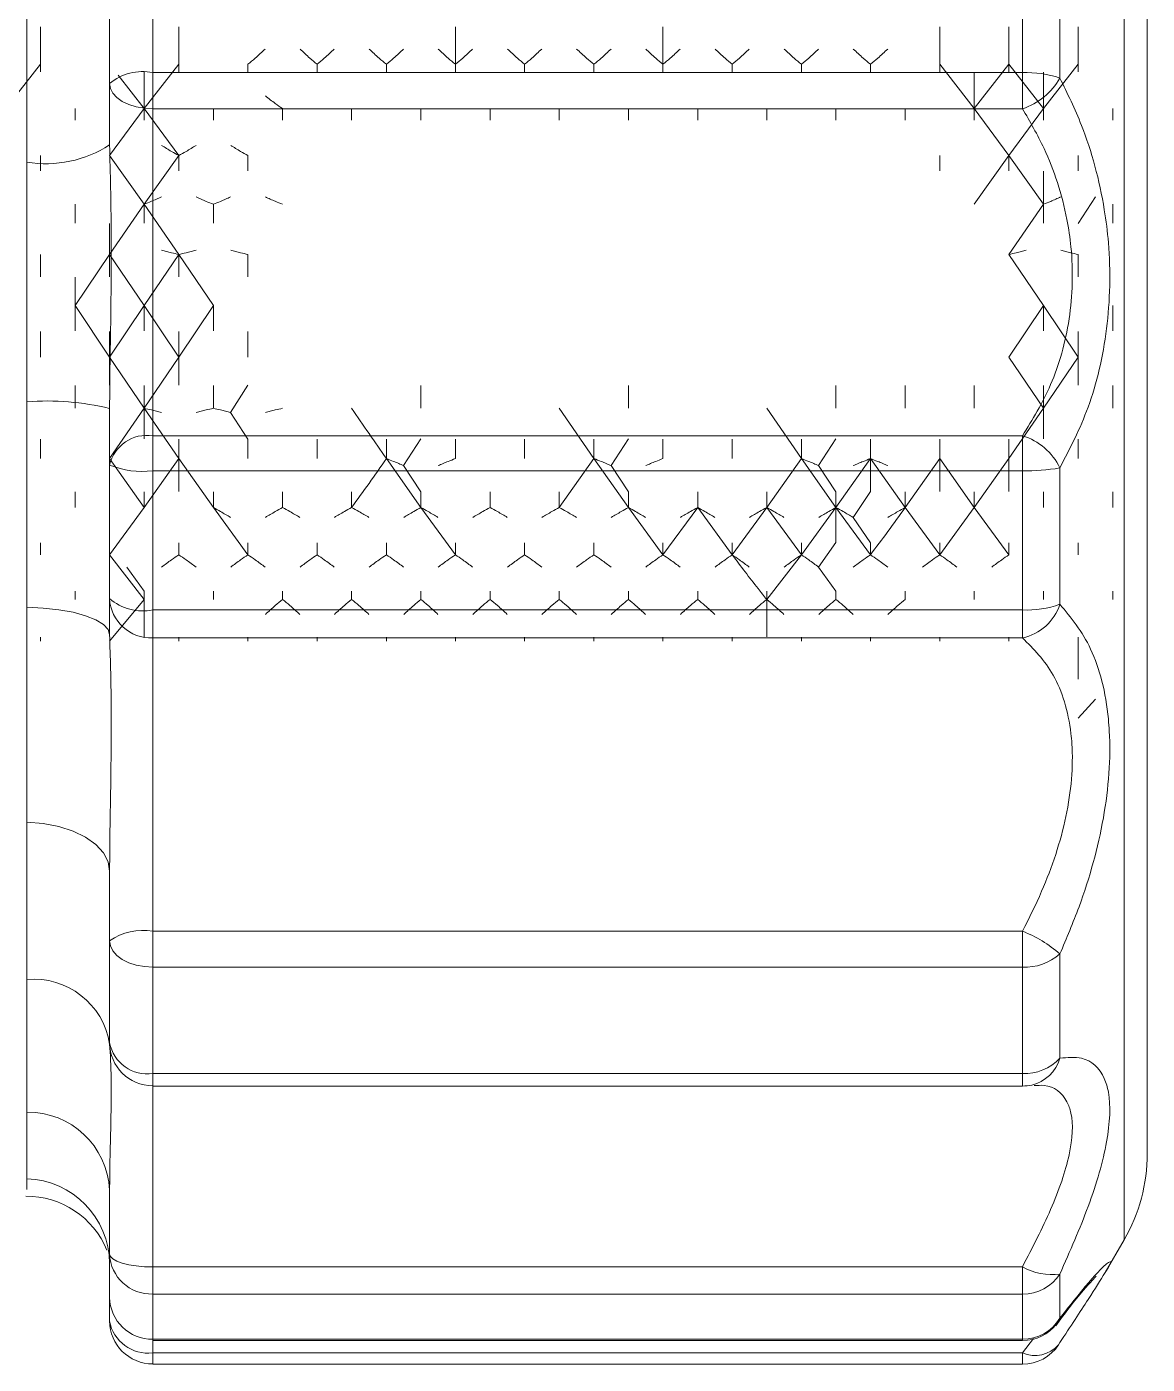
# Model space of a CAD drawing. Extents: x -382 to 1420, y -377 to 265.
# Drawn here: x -120.349 to -119.843, y 18.155 to 18.758 of the extents above; entities that cross this region are included whole.
import ezdxf

# ---------------------------------------------------------------- set-up
doc = ezdxf.new("R2010")
doc.units = 0
doc.header["$MEASUREMENT"] = 0
doc.layers.add('AV-Detl-Obje-Mont', color=232, linetype='CONTINUOUS')

msp = doc.modelspace()

# ---------------------------------------------------------------- linework, layer by layer
at = {"layer": 'AV-Detl-Obje-Mont', "linetype": 'Continuous', "lineweight": 15}
for p, q in [((-119.85353, 18.21094), (-119.85353, 18.84519)), ((-119.84307, 18.82362), (-119.84307, 18.24998)), ((-120.29201, 18.79848), (-120.29201, 18.73773)), ((-119.89942, 18.73773), (-119.89942, 18.79848)), ((-120.31153, 18.7328), (-120.31153, 18.79102)), ((-119.88252, 18.79475), (-119.88252, 18.73526)), ((-120.34887, 18.69732), (-120.34887, 18.78704)), ((-120.34279, 18.74148), (-120.34279, 18.75835)), ((-120.28027, 18.74148), (-120.28027, 18.75835)), ((-120.15541, 18.74148), (-120.15541, 18.75835)), ((-120.06172, 18.74148), (-120.06172, 18.75835)), ((-119.93677, 18.74148), (-119.93677, 18.75835)), ((-119.90551, 18.74148), (-119.90551, 18.75835)), ((-119.87433, 18.74148), (-119.87433, 18.75835)), ((-120.34279, 18.74148), (-120.35838, 18.72146)), ((-120.34279, 18.74148), (-120.34279, 18.73802)), ((-120.28027, 18.74148), (-120.29595, 18.72146)), ((-120.28027, 18.74148), (-120.28027, 18.73802)), ((-120.2491, 18.74148), (-120.2491, 18.73802)), ((-120.21784, 18.74148), (-120.21784, 18.73802)), ((-120.18658, 18.74148), (-120.18658, 18.73802)), ((-120.15541, 18.74148), (-120.15541, 18.73802)), ((-120.12415, 18.74148), (-120.12415, 18.73802)), ((-120.09289, 18.74148), (-120.09289, 18.73802)), ((-120.06172, 18.74148), (-120.06172, 18.73802)), ((-120.03046, 18.74148), (-120.03046, 18.73802)), ((-119.9992, 18.74148), (-119.9992, 18.73802)), ((-119.96803, 18.74148), (-119.96803, 18.73802)), ((-119.93677, 18.74148), (-119.93677, 18.73802)), ((-119.92118, 18.72146), (-119.93677, 18.74148)), ((-119.90551, 18.74148), (-119.92118, 18.72146)), ((-119.90551, 18.74148), (-119.90551, 18.73802)), ((-119.88992, 18.72146), (-119.90551, 18.74148)), ((-119.87433, 18.74148), (-119.88992, 18.72146)), ((-119.87433, 18.74148), (-119.87433, 18.73802)), ((-120.29595, 18.72146), (-120.30771, 18.73658)), ((-120.29595, 18.72146), (-120.29595, 18.73788)), ((-120.29201, 18.73773), (-119.89942, 18.73773)), ((-120.29201, 18.73773), (-120.29201, 18.72143)), ((-119.92118, 18.72146), (-119.92118, 18.73788)), ((-119.89942, 18.72143), (-119.89942, 18.73773)), ((-119.88992, 18.72146), (-119.88992, 18.73788)), ((-120.31153, 18.70513), (-120.31153, 18.7328)), ((-120.32712, 18.72146), (-120.32712, 18.71626)), ((-120.29595, 18.72146), (-120.31153, 18.70033)), ((-120.29595, 18.72146), (-120.29595, 18.71626)), ((-120.28027, 18.70033), (-120.29595, 18.72146)), ((-119.89942, 18.72143), (-120.29201, 18.72143)), ((-120.29201, 18.72143), (-120.29201, 18.57384)), ((-120.26469, 18.72146), (-120.26469, 18.71626)), ((-120.23343, 18.72146), (-120.23343, 18.71626)), ((-120.20225, 18.72146), (-120.20225, 18.71626)), ((-120.17099, 18.72146), (-120.17099, 18.71626)), ((-120.13974, 18.72146), (-120.13974, 18.71626)), ((-120.10856, 18.72146), (-120.10856, 18.71626)), ((-120.0773, 18.72146), (-120.0773, 18.71626)), ((-120.04604, 18.72146), (-120.04604, 18.71626)), ((-120.01487, 18.72146), (-120.01487, 18.71626)), ((-119.98361, 18.72146), (-119.98361, 18.71626)), ((-119.95235, 18.72146), (-119.95235, 18.71626)), ((-119.92118, 18.72146), (-119.92118, 18.71626)), ((-119.90551, 18.70033), (-119.92118, 18.72146)), ((-119.88992, 18.72146), (-119.90551, 18.70033)), ((-119.88992, 18.72146), (-119.88992, 18.71626)), ((-119.85866, 18.72146), (-119.85866, 18.71626)), ((-120.34279, 18.70033), (-120.34279, 18.69343)), ((-120.29595, 18.6783), (-120.31153, 18.70033)), ((-120.28027, 18.70033), (-120.29595, 18.6783)), ((-120.28027, 18.70033), (-120.28027, 18.69343)), ((-120.2491, 18.70033), (-120.2491, 18.69343)), ((-119.93677, 18.70033), (-119.93677, 18.69343)), ((-119.90551, 18.70033), (-119.92118, 18.6783)), ((-119.90551, 18.70033), (-119.90551, 18.69343)), ((-119.88992, 18.6783), (-119.90551, 18.70033)), ((-119.87433, 18.70033), (-119.87433, 18.69343)), ((-120.34887, 18.5892), (-120.34887, 18.69732)), ((-119.88992, 18.6783), (-119.88992, 18.69327)), ((-119.86644, 18.68162), (-119.87433, 18.66963)), ((-120.32712, 18.6783), (-120.32712, 18.6698)), ((-120.29595, 18.6783), (-120.31153, 18.65563)), ((-120.29595, 18.6783), (-120.29595, 18.6698)), ((-120.28027, 18.65563), (-120.29595, 18.6783)), ((-120.26469, 18.6783), (-120.26469, 18.6698)), ((-119.88992, 18.6783), (-119.90551, 18.65563)), ((-119.88992, 18.6783), (-119.88992, 18.6698)), ((-119.85866, 18.6783), (-119.85866, 18.6698)), ((-120.31153, 18.65563), (-120.31153, 18.66963)), ((-120.34279, 18.65563), (-120.34279, 18.64561)), ((-120.31153, 18.65563), (-120.32712, 18.63257)), ((-120.31153, 18.65563), (-120.31153, 18.64561)), ((-120.29595, 18.63257), (-120.31153, 18.65563)), ((-120.28027, 18.65563), (-120.29595, 18.63257)), ((-120.28027, 18.65563), (-120.28027, 18.64561)), ((-120.26469, 18.63257), (-120.28027, 18.65563)), ((-120.2491, 18.65563), (-120.2491, 18.64561)), ((-119.88992, 18.63257), (-119.90551, 18.65563)), ((-119.87433, 18.65563), (-119.87433, 18.64561)), ((-120.32712, 18.63257), (-120.32712, 18.64544)), ((-120.31153, 18.60936), (-120.32712, 18.63257)), ((-120.32712, 18.63257), (-120.32712, 18.62114)), ((-120.29595, 18.63257), (-120.31153, 18.60936)), ((-120.28027, 18.60936), (-120.29595, 18.63257)), ((-120.29595, 18.63257), (-120.29595, 18.62114)), ((-120.26469, 18.63257), (-120.28027, 18.60936)), ((-120.26469, 18.63257), (-120.26469, 18.62114)), ((-119.88992, 18.63257), (-119.90551, 18.60936)), ((-119.87433, 18.60936), (-119.88992, 18.63257)), ((-119.88992, 18.63257), (-119.88992, 18.62114)), ((-119.85866, 18.63257), (-119.85866, 18.62114)), ((-120.34279, 18.60936), (-120.34279, 18.62097)), ((-120.31153, 18.60936), (-120.31153, 18.62097)), ((-120.28027, 18.60936), (-120.28027, 18.62097)), ((-120.2491, 18.60936), (-120.2491, 18.62097)), ((-119.87433, 18.60936), (-119.87433, 18.62097)), ((-120.29595, 18.58626), (-120.31153, 18.60936)), ((-120.31153, 18.60936), (-120.31153, 18.59664)), ((-120.28027, 18.60936), (-120.29595, 18.58626)), ((-120.28027, 18.60936), (-120.28027, 18.59664)), ((-119.88992, 18.58626), (-119.90551, 18.60936)), ((-119.87433, 18.60936), (-119.88992, 18.58626)), ((-119.87433, 18.60936), (-119.87433, 18.59664)), ((-120.32712, 18.58626), (-120.32712, 18.59648)), ((-120.29595, 18.58626), (-120.29595, 18.59648)), ((-120.26469, 18.58626), (-120.26469, 18.59648)), ((-120.2491, 18.59664), (-120.25697, 18.58439)), ((-120.17099, 18.58626), (-120.17099, 18.59648)), ((-120.0773, 18.58626), (-120.0773, 18.59648)), ((-119.98361, 18.58626), (-119.98361, 18.59648)), ((-119.95235, 18.58626), (-119.95235, 18.59648)), ((-119.92118, 18.58626), (-119.92118, 18.59648)), ((-119.88992, 18.58626), (-119.88992, 18.59648)), ((-119.85866, 18.58626), (-119.85866, 18.59648)), ((-120.34887, 18.49645), (-120.34887, 18.5892)), ((-120.29595, 18.58626), (-120.31153, 18.56353)), ((-120.31153, 18.5606), (-120.31153, 18.58617)), ((-120.28027, 18.56353), (-120.29595, 18.58626)), ((-120.29595, 18.58626), (-120.29595, 18.5724)), ((-120.2491, 18.57224), (-120.25697, 18.58439)), ((-120.09289, 18.56353), (-120.10856, 18.58626)), ((-119.9992, 18.56353), (-120.01487, 18.58626)), ((-119.88992, 18.58626), (-119.90551, 18.56353)), ((-119.88992, 18.58626), (-119.88992, 18.5724)), ((-120.34279, 18.56353), (-120.34279, 18.57224)), ((-120.29201, 18.57384), (-119.89942, 18.57384)), ((-120.29201, 18.57384), (-120.29201, 18.55805)), ((-120.28027, 18.56353), (-120.28027, 18.57224)), ((-120.2491, 18.56353), (-120.2491, 18.57224)), ((-120.21784, 18.56353), (-120.21784, 18.57224)), ((-120.18658, 18.56353), (-120.18658, 18.57224)), ((-120.17099, 18.5724), (-120.17882, 18.56038)), ((-120.15541, 18.56353), (-120.15541, 18.57224)), ((-120.12415, 18.56353), (-120.12415, 18.57224)), ((-120.09289, 18.56353), (-120.09289, 18.57224)), ((-120.0773, 18.5724), (-120.08513, 18.56038)), ((-120.06172, 18.56353), (-120.06172, 18.57224)), ((-120.03046, 18.56353), (-120.03046, 18.57224)), ((-119.9992, 18.56353), (-119.9992, 18.57224)), ((-119.98361, 18.5724), (-119.99144, 18.56038)), ((-119.96803, 18.56353), (-119.96803, 18.57224)), ((-119.93677, 18.56353), (-119.93677, 18.57224)), ((-119.90551, 18.56353), (-119.90551, 18.57224)), ((-119.89942, 18.55805), (-119.89942, 18.57384)), ((-119.87433, 18.56353), (-119.87433, 18.57224)), ((-120.29595, 18.5414), (-120.31153, 18.56353)), ((-120.31153, 18.56353), (-120.31153, 18.54867)), ((-120.31153, 18.50041), (-120.31153, 18.5606)), ((-120.28027, 18.56353), (-120.29595, 18.5414)), ((-120.26469, 18.5414), (-120.28027, 18.56353)), ((-120.28027, 18.56353), (-120.28027, 18.54867)), ((-120.17099, 18.5414), (-120.18658, 18.56353)), ((-120.17099, 18.54852), (-120.17882, 18.56038)), ((-120.09289, 18.56353), (-120.10856, 18.5414)), ((-120.0773, 18.5414), (-120.09289, 18.56353)), ((-120.0773, 18.54852), (-120.08513, 18.56038)), ((-119.9992, 18.56353), (-120.01487, 18.5414)), ((-119.98361, 18.5414), (-119.9992, 18.56353)), ((-119.98361, 18.54852), (-119.99144, 18.56038)), ((-119.96803, 18.56353), (-119.98361, 18.5414)), ((-119.95235, 18.5414), (-119.96803, 18.56353)), ((-119.96803, 18.56353), (-119.96803, 18.54867)), ((-119.93677, 18.56353), (-119.95235, 18.5414)), ((-119.92118, 18.5414), (-119.93677, 18.56353)), ((-119.93677, 18.56353), (-119.93677, 18.54867)), ((-119.90551, 18.56353), (-119.92118, 18.5414)), ((-119.90551, 18.56353), (-119.90551, 18.54867)), ((-120.29201, 18.55805), (-120.29201, 18.49524)), ((-119.89942, 18.55805), (-120.29201, 18.55805)), ((-119.89942, 18.49524), (-119.89942, 18.55805)), ((-119.88252, 18.55933), (-119.88252, 18.49783)), ((-120.32712, 18.5414), (-120.32712, 18.54852)), ((-120.29595, 18.5414), (-120.29595, 18.54852)), ((-120.26469, 18.5414), (-120.26469, 18.54852)), ((-120.23343, 18.5414), (-120.23343, 18.54852)), ((-120.20225, 18.5414), (-120.20225, 18.54852)), ((-120.17099, 18.5414), (-120.17099, 18.54852)), ((-120.13974, 18.5414), (-120.13974, 18.54852)), ((-120.10856, 18.5414), (-120.10856, 18.54852)), ((-120.0773, 18.5414), (-120.0773, 18.54852)), ((-120.04604, 18.5414), (-120.04604, 18.54852)), ((-120.01487, 18.5414), (-120.01487, 18.54852)), ((-119.98361, 18.5414), (-119.98361, 18.54852)), ((-119.96803, 18.54867), (-119.97589, 18.53701)), ((-119.95235, 18.5414), (-119.95235, 18.54852)), ((-119.92118, 18.5414), (-119.92118, 18.54852)), ((-119.88992, 18.5414), (-119.88992, 18.54852)), ((-119.85866, 18.5414), (-119.85866, 18.54852)), ((-120.29595, 18.5414), (-120.31153, 18.52014)), ((-120.2491, 18.52014), (-120.26469, 18.5414)), ((-120.15541, 18.52014), (-120.17099, 18.5414)), ((-120.06172, 18.52014), (-120.0773, 18.5414)), ((-120.04604, 18.5414), (-120.06172, 18.52014)), ((-120.03046, 18.52014), (-120.04604, 18.5414)), ((-120.01487, 18.5414), (-120.03046, 18.52014)), ((-119.9992, 18.52014), (-120.01487, 18.5414)), ((-119.98361, 18.5414), (-119.9992, 18.52014)), ((-119.96803, 18.52014), (-119.98361, 18.5414)), ((-119.98361, 18.5414), (-119.98361, 18.52572)), ((-119.93677, 18.52014), (-119.95235, 18.5414)), ((-119.92118, 18.5414), (-119.93677, 18.52014)), ((-119.90551, 18.52014), (-119.92118, 18.5414)), ((-119.96803, 18.52557), (-119.97589, 18.53701)), ((-120.34279, 18.52014), (-120.34279, 18.52557)), ((-120.28027, 18.52014), (-120.28027, 18.52557)), ((-120.2491, 18.52014), (-120.2491, 18.52557)), ((-120.21784, 18.52014), (-120.21784, 18.52557)), ((-120.18658, 18.52014), (-120.18658, 18.52557)), ((-120.15541, 18.52014), (-120.15541, 18.52557)), ((-120.12415, 18.52014), (-120.12415, 18.52557)), ((-120.09289, 18.52014), (-120.09289, 18.52557)), ((-120.06172, 18.52014), (-120.06172, 18.52557)), ((-120.03046, 18.52014), (-120.03046, 18.52557)), ((-119.9992, 18.52014), (-119.9992, 18.52557)), ((-119.98361, 18.52572), (-119.99144, 18.51454)), ((-119.96803, 18.52014), (-119.96803, 18.52557)), ((-119.93677, 18.52014), (-119.93677, 18.52557)), ((-119.90551, 18.52014), (-119.90551, 18.52557)), ((-119.87433, 18.52014), (-119.87433, 18.52557)), ((-120.29595, 18.49996), (-120.31153, 18.52014)), ((-119.9992, 18.52014), (-120.01487, 18.49996)), ((-120.29595, 18.50365), (-120.30381, 18.51454)), ((-119.98361, 18.50365), (-119.99144, 18.51454)), ((-120.32712, 18.49996), (-120.32712, 18.50365)), ((-120.31153, 18.48411), (-120.31153, 18.50041)), ((-120.29595, 18.49996), (-120.31153, 18.48109)), ((-120.29595, 18.49996), (-120.29595, 18.50365)), ((-120.29595, 18.49996), (-120.29595, 18.48314)), ((-120.26469, 18.49996), (-120.26469, 18.50365)), ((-120.23343, 18.49996), (-120.23343, 18.50365)), ((-120.20225, 18.49996), (-120.20225, 18.50365)), ((-120.17099, 18.49996), (-120.17099, 18.50365)), ((-120.13974, 18.49996), (-120.13974, 18.50365)), ((-120.10856, 18.49996), (-120.10856, 18.50365)), ((-120.0773, 18.49996), (-120.0773, 18.50365)), ((-120.04604, 18.49996), (-120.04604, 18.50365)), ((-120.01487, 18.49996), (-120.01487, 18.50365)), ((-120.01487, 18.49996), (-120.01487, 18.48314)), ((-119.98361, 18.49996), (-119.98361, 18.50365)), ((-119.95235, 18.49996), (-119.95235, 18.50365)), ((-119.92118, 18.49996), (-119.92118, 18.50365)), ((-119.88992, 18.49996), (-119.88992, 18.50365)), ((-119.85866, 18.49996), (-119.85866, 18.50365)), ((-120.34887, 18.39947), (-120.34887, 18.49645)), ((-120.29201, 18.49524), (-119.89942, 18.49524)), ((-120.29201, 18.49524), (-120.29201, 18.48264)), ((-119.89942, 18.48264), (-119.89942, 18.49524)), ((-120.34279, 18.48109), (-120.34279, 18.483)), ((-119.89942, 18.48264), (-120.29201, 18.48264)), ((-120.29201, 18.48264), (-120.29201, 18.35024)), ((-120.28027, 18.48109), (-120.28027, 18.483)), ((-120.2491, 18.48109), (-120.2491, 18.483)), ((-120.21784, 18.48109), (-120.21784, 18.483)), ((-120.18658, 18.48109), (-120.18658, 18.483)), ((-120.15541, 18.48109), (-120.15541, 18.483)), ((-120.12415, 18.48109), (-120.12415, 18.483)), ((-120.09289, 18.48109), (-120.09289, 18.483)), ((-120.06172, 18.48109), (-120.06172, 18.483)), ((-120.03046, 18.48109), (-120.03046, 18.483)), ((-119.9992, 18.48109), (-119.9992, 18.483)), ((-119.96803, 18.48109), (-119.96803, 18.483)), ((-119.93677, 18.48109), (-119.93677, 18.483)), ((-119.90551, 18.48109), (-119.90551, 18.483)), ((-119.87433, 18.48109), (-119.87433, 18.483)), ((-119.87433, 18.48109), (-119.87433, 18.46398)), ((-119.86644, 18.45496), (-119.87433, 18.4464)), ((-120.34887, 18.32853), (-120.34887, 18.39947)), ((-120.31153, 18.34595), (-120.31153, 18.3774)), ((-120.29201, 18.35024), (-119.89942, 18.35024)), ((-120.29201, 18.35024), (-120.29201, 18.33406)), ((-119.89942, 18.33406), (-119.89942, 18.35024)), ((-120.31153, 18.29992), (-120.31153, 18.34595)), ((-119.88252, 18.34001), (-119.88252, 18.29298)), ((-119.89942, 18.33406), (-120.29201, 18.33406)), ((-120.29201, 18.33406), (-120.29201, 18.28603)), ((-119.89942, 18.28603), (-119.89942, 18.33406)), ((-120.34887, 18.26868), (-120.34887, 18.32853)), ((-120.31153, 18.29935), (-120.31153, 18.29992)), ((-120.29201, 18.28603), (-119.89942, 18.28603)), ((-120.29201, 18.28603), (-120.29201, 18.28041)), ((-119.89942, 18.28041), (-119.89942, 18.28603)), ((-120.29201, 18.28041), (-119.89942, 18.28041)), ((-120.29201, 18.28041), (-120.29201, 18.19878)), ((-120.34887, 18.23857), (-120.34887, 18.26868)), ((-120.34887, 18.23373), (-120.34887, 18.23857)), ((-120.31153, 18.20458), (-120.31153, 18.23348)), ((-119.86206, 18.19619), (-119.85353, 18.21094)), ((-120.31153, 18.18505), (-120.31153, 18.20458)), ((-120.29201, 18.19878), (-119.89942, 18.19878)), ((-120.29201, 18.19878), (-120.29201, 18.18655)), ((-119.89942, 18.18655), (-119.89942, 18.19878)), ((-119.88252, 18.19557), (-119.88252, 18.17561)), ((-119.89942, 18.18655), (-120.29201, 18.18655)), ((-120.29201, 18.18655), (-120.29201, 18.16616)), ((-119.89942, 18.16616), (-119.89942, 18.18655)), ((-120.31153, 18.17438), (-120.31153, 18.18505)), ((-120.29201, 18.16616), (-119.89942, 18.16616)), ((-120.29201, 18.16616), (-120.29201, 18.16553)), ((-120.29201, 18.16553), (-119.89942, 18.16553)), ((-120.29201, 18.16553), (-120.29201, 18.16003)), ((-119.89942, 18.16003), (-119.89443, 18.16655)), ((-119.89942, 18.16553), (-119.89942, 18.16616)), ((-119.88309, 18.16369), (-119.88252, 18.1647)), ((-120.29201, 18.16003), (-119.89942, 18.16003)), ((-120.29201, 18.16003), (-120.29201, 18.15486)), ((-119.89942, 18.15486), (-119.89942, 18.16003)), ((-120.29201, 18.15486), (-119.89942, 18.15486))]:
    msp.add_line(p, q, dxfattribs=at)
at = {"layer": 'AV-Detl-Obje-Mont', "linetype": 'Continuous', "lineweight": 15, "flags": 128}
for points in [[(-120.29201, 18.72143), (-120.29582, 18.72165), (-120.29948, 18.7223), (-120.30286, 18.72335), (-120.30582, 18.72476), (-120.30824, 18.72648), (-120.31005, 18.72845), (-120.31116, 18.73058), (-120.31153, 18.7328)], [(-120.34887, 18.49645), (-120.3415, 18.49612), (-120.33446, 18.49536), (-120.328, 18.49419), (-120.32237, 18.49265), (-120.31776, 18.4908), (-120.31434, 18.48871), (-120.31224, 18.48645), (-120.31153, 18.48411)], [(-120.34887, 18.39947), (-120.3415, 18.39889), (-120.33446, 18.39752), (-120.328, 18.39543), (-120.32237, 18.39268), (-120.31776, 18.38937), (-120.31434, 18.38563), (-120.31224, 18.38159), (-120.31153, 18.3774)], [(-120.31153, 18.34595), (-120.31116, 18.34363), (-120.31005, 18.3414), (-120.30824, 18.33935), (-120.30582, 18.33755), (-120.30286, 18.33607), (-120.29948, 18.33497), (-120.29582, 18.33429), (-120.29201, 18.33406)], [(-120.31153, 18.20458), (-120.31116, 18.20345), (-120.31005, 18.20236), (-120.30824, 18.20136), (-120.30582, 18.20048), (-120.30286, 18.19976), (-120.29948, 18.19922), (-120.29582, 18.19889), (-120.29201, 18.19878)], [(-119.88252, 18.17561), (-119.88361, 18.17362), (-119.8839, 18.17322)]]:
    msp.add_lwpolyline(points, dxfattribs=at)
at = {"layer": 'AV-Detl-Obje-Mont', "linetype": 'Continuous', "lineweight": 15}
for centre, radius, start, end in [((-120.29658, 18.7147), 0.02347, 78.7759, 129.56539), ((-119.8977, 18.69034), 0.04742, 71.32811, 92.08389), ((-119.90859, 18.74989), 0.0299, 287.86248, 330.70254), ((-120.34023, 18.74916), 0.05256, 260.54374, 303.0936), ((-120.33986, 18.46874), 0.1208, 76.43562, 94.27394), ((-120.29465, 18.55672), 0.01732, 81.24867, 167.03418), ((-119.90742, 18.54742), 0.02761, 25.54854, 73.14759), ((-120.29681, 18.5972), 0.03944, 248.08286, 276.98378), ((-119.89761, 18.64647), 0.08844, 268.82733, 279.82709), ((-120.29655, 18.51753), 0.02274, 228.79502, 281.50626), ((-120.29285, 18.50133), 0.01871, 182.8012, 272.55086), ((-119.904, 18.50473), 0.02256, 281.70461, 342.17512), ((-119.89771, 18.54056), 0.04536, 267.83671, 289.56925), ((-120.29666, 18.32482), 0.02584, 79.64695, 125.14326), ((-119.9193, 18.29834), 0.05558, 48.56493, 69.04614), ((-119.89826, 18.35777), 0.02374, 267.20367, 311.55147), ((-120.34583, 18.29395), 0.03472, 8.95332, 95.01716), ((-120.29442, 18.30331), 0.01744, 191.18457, 277.93514), ((-120.29206, 18.29997), 0.01947, 180.13746, 270.1368), ((-119.89851, 18.30786), 0.02185, 267.61636, 317.0602), ((-119.89918, 18.29774), 0.01733, 283.19138, 344.07052), ((-119.89942, 18.29992), 0.01952, 270, 282.40585), ((-120.34857, 18.23159), 0.03708, 2.92603, 90.46214), ((-119.92115, 18.24998), 0.07808, 330, 0), ((-120.35014, 18.19998), 0.03861, 0.55857, 88.11398), ((-120.34885, 18.19172), 0.03893, 22.01884, 90.77156), ((-120.29273, 18.20536), 0.01882, 182.34861, 272.17022), ((-119.88621, 18.2222), 0.02689, 240.57686, 277.90041), ((-119.89915, 18.20639), 0.01985, 269.22352, 326.93821), ((-120.29232, 18.18537), 0.01921, 180.95897, 270.9279), ((-120.29426, 18.17743), 0.01754, 190.02226, 277.34863), ((-120.2921, 18.17446), 0.01944, 180.24925, 270.2471), ((-119.8993, 18.1858), 0.01964, 269.65752, 328.72171), ((-119.89942, 18.18505), 0.01952, 270, 322.6835), ((-119.89942, 18.17438), 0.01952, 270, 326.79995), ((-119.8937, 18.17276), 0.01396, 245.78256, 319.46458)]:
    msp.add_arc(centre, radius, start, end, dxfattribs=at)
for points, knots in [([(-120.24132, 18.74836), (-120.24205, 18.74767), (-120.24351, 18.74629), (-120.24609, 18.74399), (-120.248, 18.7424), (-120.2491, 18.74148)], [0, 0, 0, 0, 0.296077, 0.592155, 1, 1, 1, 1]), ([(-120.22556, 18.74836), (-120.22483, 18.74767), (-120.22337, 18.74629), (-120.22082, 18.74399), (-120.21893, 18.7424), (-120.21784, 18.74148)], [0, 0, 0, 0, 0.296761, 0.593523, 1, 1, 1, 1]), ([(-120.21012, 18.74836), (-120.21085, 18.74767), (-120.21231, 18.74629), (-120.21486, 18.74399), (-120.21675, 18.7424), (-120.21784, 18.74148)], [0, 0, 0, 0, 0.296761, 0.593523, 1, 1, 1, 1]), ([(-120.19436, 18.74836), (-120.19363, 18.74767), (-120.19217, 18.74629), (-120.18959, 18.74399), (-120.18769, 18.7424), (-120.18658, 18.74148)], [0, 0, 0, 0, 0.296077, 0.592155, 1, 1, 1, 1]), ([(-120.17882, 18.74836), (-120.17955, 18.74767), (-120.18101, 18.74629), (-120.18358, 18.74399), (-120.18548, 18.7424), (-120.18658, 18.74148)], [0, 0, 0, 0, 0.296299, 0.5926, 1, 1, 1, 1]), ([(-120.16317, 18.74836), (-120.16244, 18.74767), (-120.16098, 18.74629), (-120.15841, 18.74399), (-120.15651, 18.7424), (-120.15541, 18.74148)], [0, 0, 0, 0, 0.296299, 0.5926, 1, 1, 1, 1]), ([(-120.14763, 18.74836), (-120.14836, 18.74767), (-120.14982, 18.74629), (-120.1524, 18.74399), (-120.1543, 18.7424), (-120.15541, 18.74148)], [0, 0, 0, 0, 0.296077, 0.592155, 1, 1, 1, 1]), ([(-120.13187, 18.74836), (-120.13114, 18.74767), (-120.12968, 18.74629), (-120.12713, 18.74399), (-120.12524, 18.7424), (-120.12415, 18.74148)], [0, 0, 0, 0, 0.296761, 0.593523, 1, 1, 1, 1]), ([(-120.11643, 18.74836), (-120.11716, 18.74767), (-120.11862, 18.74629), (-120.12117, 18.74399), (-120.12306, 18.7424), (-120.12415, 18.74148)], [0, 0, 0, 0, 0.296761, 0.593523, 1, 1, 1, 1]), ([(-120.10067, 18.74836), (-120.09994, 18.74767), (-120.09848, 18.74629), (-120.0959, 18.74399), (-120.09399, 18.7424), (-120.09289, 18.74148)], [0, 0, 0, 0, 0.296077, 0.592155, 1, 1, 1, 1]), ([(-120.08513, 18.74836), (-120.08586, 18.74767), (-120.08732, 18.74629), (-120.08989, 18.74399), (-120.09179, 18.7424), (-120.09289, 18.74148)], [0, 0, 0, 0, 0.296299, 0.5926, 1, 1, 1, 1]), ([(-120.06948, 18.74836), (-120.06875, 18.74767), (-120.06729, 18.74629), (-120.06472, 18.74399), (-120.06282, 18.7424), (-120.06172, 18.74148)], [0, 0, 0, 0, 0.296299, 0.5926, 1, 1, 1, 1]), ([(-120.05393, 18.74836), (-120.05467, 18.74767), (-120.05613, 18.74629), (-120.05871, 18.74399), (-120.06061, 18.7424), (-120.06172, 18.74148)], [0, 0, 0, 0, 0.2960768, 0.5921548, 1, 1, 1, 1]), ([(-120.03818, 18.74836), (-120.03745, 18.74767), (-120.03599, 18.74629), (-120.03343, 18.74399), (-120.03155, 18.7424), (-120.03046, 18.74148)], [0, 0, 0, 0, 0.296761, 0.593523, 1, 1, 1, 1]), ([(-120.02274, 18.74836), (-120.02347, 18.74767), (-120.02493, 18.74629), (-120.02748, 18.74399), (-120.02937, 18.7424), (-120.03046, 18.74148)], [0, 0, 0, 0, 0.296761, 0.593523, 1, 1, 1, 1]), ([(-120.00698, 18.74836), (-120.00625, 18.74767), (-120.00478, 18.74629), (-120.00221, 18.74399), (-120.0003, 18.7424), (-119.9992, 18.74148)], [0, 0, 0, 0, 0.296077, 0.592155, 1, 1, 1, 1]), ([(-119.99144, 18.74836), (-119.99217, 18.74767), (-119.99363, 18.74629), (-119.99619, 18.74399), (-119.9981, 18.7424), (-119.9992, 18.74148)], [0, 0, 0, 0, 0.2962995, 0.5926002, 1, 1, 1, 1]), ([(-119.97579, 18.74836), (-119.97506, 18.74767), (-119.9736, 18.74629), (-119.97103, 18.74399), (-119.96913, 18.7424), (-119.96803, 18.74148)], [0, 0, 0, 0, 0.296299, 0.5926, 1, 1, 1, 1]), ([(-119.96024, 18.74836), (-119.96097, 18.74767), (-119.96244, 18.74629), (-119.96502, 18.74399), (-119.96692, 18.7424), (-119.96803, 18.74148)], [0, 0, 0, 0, 0.296077, 0.592155, 1, 1, 1, 1]), ([(-119.88252, 18.73526), (-119.87911, 18.72833), (-119.87044, 18.71067), (-119.86335, 18.68443), (-119.85944, 18.65312), (-119.86017, 18.62176), (-119.86852, 18.58629), (-119.87797, 18.56809), (-119.88252, 18.55933)], [0, 0, 0, 0, 0.135275, 0.344454, 0.421074, 0.619697, 0.816972, 1, 1, 1, 1]), ([(-120.24121, 18.72721), (-120.24048, 18.72664), (-120.23901, 18.72548), (-120.23644, 18.72356), (-120.23453, 18.72223), (-120.23343, 18.72146)], [0, 0, 0, 0, 0.2960768, 0.5921548, 1, 1, 1, 1]), ([(-119.89942, 18.57384), (-119.89489, 18.58116), (-119.88558, 18.5962), (-119.87709, 18.62598), (-119.87635, 18.65252), (-119.88028, 18.67887), (-119.88748, 18.70098), (-119.89602, 18.71562), (-119.89942, 18.72143)], [0, 0, 0, 0, 0.186126, 0.382412, 0.577429, 0.652969, 0.862064, 1, 1, 1, 1]), ([(-120.31153, 18.70513), (-120.31121, 18.6922), (-120.3103, 18.65547), (-120.31128, 18.61492), (-120.31151, 18.58904), (-120.31153, 18.58617)], [0, 0, 0, 0, 0.325586, 0.925306, 1, 1, 1, 1]), ([(-120.28806, 18.70488), (-120.28732, 18.70443), (-120.28586, 18.70351), (-120.28328, 18.70199), (-120.28138, 18.70094), (-120.28027, 18.70033)], [0, 0, 0, 0, 0.296077, 0.592155, 1, 1, 1, 1]), ([(-120.27251, 18.70488), (-120.27324, 18.70443), (-120.2747, 18.70351), (-120.27727, 18.70199), (-120.27917, 18.70094), (-120.28027, 18.70033)], [0, 0, 0, 0, 0.296299, 0.5926, 1, 1, 1, 1]), ([(-120.25686, 18.70488), (-120.25613, 18.70443), (-120.25467, 18.70351), (-120.2521, 18.70199), (-120.2502, 18.70094), (-120.2491, 18.70033)], [0, 0, 0, 0, 0.296299, 0.5926, 1, 1, 1, 1]), ([(-120.28816, 18.68162), (-120.2889, 18.68129), (-120.29036, 18.68062), (-120.29294, 18.67951), (-120.29484, 18.67875), (-120.29595, 18.6783)], [0, 0, 0, 0, 0.296077, 0.592155, 1, 1, 1, 1]), ([(-120.27241, 18.68162), (-120.27168, 18.68129), (-120.27022, 18.68062), (-120.26766, 18.67951), (-120.26578, 18.67875), (-120.26469, 18.6783)], [0, 0, 0, 0, 0.296761, 0.593523, 1, 1, 1, 1]), ([(-120.25697, 18.68162), (-120.2577, 18.68129), (-120.25916, 18.68062), (-120.26171, 18.67951), (-120.2636, 18.67875), (-120.26469, 18.6783)], [0, 0, 0, 0, 0.296761, 0.593523, 1, 1, 1, 1]), ([(-120.24121, 18.68162), (-120.24048, 18.68129), (-120.23901, 18.68062), (-120.23644, 18.67951), (-120.23453, 18.67875), (-120.23343, 18.6783)], [0, 0, 0, 0, 0.296077, 0.592155, 1, 1, 1, 1]), ([(-119.8822, 18.68162), (-119.88293, 18.68129), (-119.88439, 18.68062), (-119.88694, 18.67951), (-119.88883, 18.67875), (-119.88992, 18.6783)], [0, 0, 0, 0, 0.296761, 0.593523, 1, 1, 1, 1]), ([(-120.28806, 18.65767), (-120.28732, 18.65747), (-120.28586, 18.65706), (-120.28328, 18.65638), (-120.28138, 18.65591), (-120.28027, 18.65563)], [0, 0, 0, 0, 0.2960768, 0.5921548, 1, 1, 1, 1]), ([(-120.27251, 18.65767), (-120.27324, 18.65747), (-120.2747, 18.65706), (-120.27727, 18.65638), (-120.27917, 18.65591), (-120.28027, 18.65563)], [0, 0, 0, 0, 0.296299, 0.5926, 1, 1, 1, 1]), ([(-120.25686, 18.65767), (-120.25613, 18.65747), (-120.25467, 18.65706), (-120.2521, 18.65638), (-120.2502, 18.65591), (-120.2491, 18.65563)], [0, 0, 0, 0, 0.296299, 0.5926, 1, 1, 1, 1]), ([(-119.89774, 18.65767), (-119.89847, 18.65747), (-119.89993, 18.65706), (-119.9025, 18.65638), (-119.90441, 18.65591), (-119.90551, 18.65563)], [0, 0, 0, 0, 0.2962995, 0.5926002, 1, 1, 1, 1]), ([(-119.8821, 18.65767), (-119.88137, 18.65747), (-119.87991, 18.65706), (-119.87734, 18.65638), (-119.87544, 18.65591), (-119.87433, 18.65563)], [0, 0, 0, 0, 0.2962995, 0.5926002, 1, 1, 1, 1]), ([(-120.28816, 18.58439), (-120.2889, 18.58458), (-120.29036, 18.58496), (-120.29294, 18.58558), (-120.29484, 18.58601), (-120.29595, 18.58626)], [0, 0, 0, 0, 0.296077, 0.592155, 1, 1, 1, 1]), ([(-120.27241, 18.58439), (-120.27168, 18.58458), (-120.27022, 18.58496), (-120.26766, 18.58558), (-120.26578, 18.58601), (-120.26469, 18.58626)], [0, 0, 0, 0, 0.296761, 0.593523, 1, 1, 1, 1]), ([(-120.25697, 18.58439), (-120.2577, 18.58458), (-120.25916, 18.58496), (-120.26171, 18.58558), (-120.2636, 18.58601), (-120.26469, 18.58626)], [0, 0, 0, 0, 0.296761, 0.593523, 1, 1, 1, 1]), ([(-120.24121, 18.58439), (-120.24048, 18.58458), (-120.23901, 18.58496), (-120.23644, 18.58558), (-120.23453, 18.58601), (-120.23343, 18.58626)], [0, 0, 0, 0, 0.296077, 0.592155, 1, 1, 1, 1]), ([(-120.17882, 18.56038), (-120.17955, 18.56069), (-120.18101, 18.56133), (-120.18358, 18.56238), (-120.18548, 18.56311), (-120.18658, 18.56353)], [0, 0, 0, 0, 0.296299, 0.5926, 1, 1, 1, 1]), ([(-120.16317, 18.56038), (-120.16244, 18.56069), (-120.16098, 18.56133), (-120.15841, 18.56238), (-120.15651, 18.56311), (-120.15541, 18.56353)], [0, 0, 0, 0, 0.296299, 0.5926, 1, 1, 1, 1]), ([(-120.08513, 18.56038), (-120.08586, 18.56069), (-120.08732, 18.56133), (-120.08989, 18.56238), (-120.09179, 18.56311), (-120.09289, 18.56353)], [0, 0, 0, 0, 0.2962995, 0.5926002, 1, 1, 1, 1]), ([(-120.06948, 18.56038), (-120.06875, 18.56069), (-120.06729, 18.56133), (-120.06472, 18.56238), (-120.06282, 18.56311), (-120.06172, 18.56353)], [0, 0, 0, 0, 0.296299, 0.5926, 1, 1, 1, 1]), ([(-119.99144, 18.56038), (-119.99217, 18.56069), (-119.99363, 18.56133), (-119.99619, 18.56238), (-119.9981, 18.56311), (-119.9992, 18.56353)], [0, 0, 0, 0, 0.296299, 0.5926, 1, 1, 1, 1]), ([(-119.97579, 18.56038), (-119.97506, 18.56069), (-119.9736, 18.56133), (-119.97103, 18.56238), (-119.96913, 18.56311), (-119.96803, 18.56353)], [0, 0, 0, 0, 0.296299, 0.5926, 1, 1, 1, 1]), ([(-119.96024, 18.56038), (-119.96097, 18.56069), (-119.96244, 18.56133), (-119.96502, 18.56238), (-119.96692, 18.56311), (-119.96803, 18.56353)], [0, 0, 0, 0, 0.296077, 0.592155, 1, 1, 1, 1]), ([(-120.25697, 18.53701), (-120.2577, 18.53745), (-120.25916, 18.53833), (-120.26171, 18.5398), (-120.2636, 18.54082), (-120.26469, 18.5414)], [0, 0, 0, 0, 0.296761, 0.593523, 1, 1, 1, 1]), ([(-120.24121, 18.53701), (-120.24048, 18.53745), (-120.23901, 18.53833), (-120.23644, 18.5398), (-120.23453, 18.54082), (-120.23343, 18.5414)], [0, 0, 0, 0, 0.296077, 0.592155, 1, 1, 1, 1]), ([(-120.22567, 18.53701), (-120.2264, 18.53745), (-120.22786, 18.53833), (-120.23042, 18.5398), (-120.23233, 18.54082), (-120.23343, 18.5414)], [0, 0, 0, 0, 0.2962995, 0.5926002, 1, 1, 1, 1]), ([(-120.21002, 18.53701), (-120.20929, 18.53745), (-120.20783, 18.53833), (-120.20526, 18.5398), (-120.20336, 18.54082), (-120.20225, 18.5414)], [0, 0, 0, 0, 0.296299, 0.5926, 1, 1, 1, 1]), ([(-120.19447, 18.53701), (-120.1952, 18.53745), (-120.19667, 18.53833), (-120.19924, 18.5398), (-120.20115, 18.54082), (-120.20225, 18.5414)], [0, 0, 0, 0, 0.296077, 0.592155, 1, 1, 1, 1]), ([(-120.17871, 18.53701), (-120.17798, 18.53745), (-120.17653, 18.53833), (-120.17397, 18.5398), (-120.17208, 18.54082), (-120.17099, 18.5414)], [0, 0, 0, 0, 0.296761, 0.593523, 1, 1, 1, 1]), ([(-120.16328, 18.53701), (-120.16401, 18.53745), (-120.16546, 18.53833), (-120.16802, 18.5398), (-120.1699, 18.54082), (-120.17099, 18.5414)], [0, 0, 0, 0, 0.296761, 0.593523, 1, 1, 1, 1]), ([(-120.14752, 18.53701), (-120.14679, 18.53745), (-120.14532, 18.53833), (-120.14275, 18.5398), (-120.14084, 18.54082), (-120.13974, 18.5414)], [0, 0, 0, 0, 0.296077, 0.592155, 1, 1, 1, 1]), ([(-120.13197, 18.53701), (-120.1327, 18.53745), (-120.13416, 18.53833), (-120.13673, 18.5398), (-120.13863, 18.54082), (-120.13974, 18.5414)], [0, 0, 0, 0, 0.296299, 0.5926, 1, 1, 1, 1]), ([(-120.11632, 18.53701), (-120.11559, 18.53745), (-120.11413, 18.53833), (-120.11157, 18.5398), (-120.10966, 18.54082), (-120.10856, 18.5414)], [0, 0, 0, 0, 0.296299, 0.5926, 1, 1, 1, 1]), ([(-120.10078, 18.53701), (-120.10151, 18.53745), (-120.10298, 18.53833), (-120.10555, 18.5398), (-120.10746, 18.54082), (-120.10856, 18.5414)], [0, 0, 0, 0, 0.296077, 0.592155, 1, 1, 1, 1]), ([(-120.08502, 18.53701), (-120.08429, 18.53745), (-120.08283, 18.53833), (-120.08028, 18.5398), (-120.07839, 18.54082), (-120.0773, 18.5414)], [0, 0, 0, 0, 0.296761, 0.593523, 1, 1, 1, 1]), ([(-120.06958, 18.53701), (-120.07031, 18.53745), (-120.07177, 18.53833), (-120.07433, 18.5398), (-120.07621, 18.54082), (-120.0773, 18.5414)], [0, 0, 0, 0, 0.296761, 0.593523, 1, 1, 1, 1]), ([(-120.05383, 18.53701), (-120.05309, 18.53745), (-120.05163, 18.53833), (-120.04905, 18.5398), (-120.04715, 18.54082), (-120.04604, 18.5414)], [0, 0, 0, 0, 0.296077, 0.592155, 1, 1, 1, 1]), ([(-120.03828, 18.53701), (-120.03901, 18.53745), (-120.04047, 18.53833), (-120.04304, 18.5398), (-120.04494, 18.54082), (-120.04604, 18.5414)], [0, 0, 0, 0, 0.296299, 0.5926, 1, 1, 1, 1]), ([(-120.02263, 18.53701), (-120.0219, 18.53745), (-120.02044, 18.53833), (-120.01788, 18.5398), (-120.01597, 18.54082), (-120.01487, 18.5414)], [0, 0, 0, 0, 0.296299, 0.5926, 1, 1, 1, 1]), ([(-120.00709, 18.53701), (-120.00782, 18.53745), (-120.00929, 18.53833), (-120.01186, 18.5398), (-120.01377, 18.54082), (-120.01487, 18.5414)], [0, 0, 0, 0, 0.296077, 0.592155, 1, 1, 1, 1]), ([(-119.99133, 18.53701), (-119.9906, 18.53745), (-119.98914, 18.53833), (-119.98659, 18.5398), (-119.9847, 18.54082), (-119.98361, 18.5414)], [0, 0, 0, 0, 0.296761, 0.593523, 1, 1, 1, 1]), ([(-119.97589, 18.53701), (-119.97662, 18.53745), (-119.97808, 18.53833), (-119.98064, 18.5398), (-119.98252, 18.54082), (-119.98361, 18.5414)], [0, 0, 0, 0, 0.296761, 0.593523, 1, 1, 1, 1]), ([(-119.96014, 18.53701), (-119.9594, 18.53745), (-119.95794, 18.53833), (-119.95536, 18.5398), (-119.95346, 18.54082), (-119.95235, 18.5414)], [0, 0, 0, 0, 0.296077, 0.592155, 1, 1, 1, 1]), ([(-120.28806, 18.51454), (-120.28732, 18.5151), (-120.28586, 18.51623), (-120.28328, 18.5181), (-120.28138, 18.51939), (-120.28027, 18.52014)], [0, 0, 0, 0, 0.296077, 0.592155, 1, 1, 1, 1]), ([(-120.27251, 18.51454), (-120.27324, 18.5151), (-120.2747, 18.51623), (-120.27727, 18.5181), (-120.27917, 18.51939), (-120.28027, 18.52014)], [0, 0, 0, 0, 0.296299, 0.5926, 1, 1, 1, 1]), ([(-120.25686, 18.51454), (-120.25613, 18.5151), (-120.25467, 18.51623), (-120.2521, 18.5181), (-120.2502, 18.51939), (-120.2491, 18.52014)], [0, 0, 0, 0, 0.296299, 0.5926, 1, 1, 1, 1]), ([(-120.24132, 18.51454), (-120.24205, 18.5151), (-120.24351, 18.51623), (-120.24609, 18.5181), (-120.248, 18.51939), (-120.2491, 18.52014)], [0, 0, 0, 0, 0.296077, 0.592155, 1, 1, 1, 1]), ([(-120.22556, 18.51454), (-120.22483, 18.5151), (-120.22337, 18.51623), (-120.22082, 18.5181), (-120.21893, 18.51939), (-120.21784, 18.52014)], [0, 0, 0, 0, 0.296761, 0.593523, 1, 1, 1, 1]), ([(-120.21012, 18.51454), (-120.21085, 18.5151), (-120.21231, 18.51623), (-120.21486, 18.5181), (-120.21675, 18.51939), (-120.21784, 18.52014)], [0, 0, 0, 0, 0.296761, 0.593523, 1, 1, 1, 1]), ([(-120.19436, 18.51454), (-120.19363, 18.5151), (-120.19217, 18.51623), (-120.18959, 18.5181), (-120.18769, 18.51939), (-120.18658, 18.52014)], [0, 0, 0, 0, 0.296077, 0.592155, 1, 1, 1, 1]), ([(-120.17882, 18.51454), (-120.17955, 18.5151), (-120.18101, 18.51623), (-120.18358, 18.5181), (-120.18548, 18.51939), (-120.18658, 18.52014)], [0, 0, 0, 0, 0.296299, 0.5926, 1, 1, 1, 1]), ([(-120.16317, 18.51454), (-120.16244, 18.5151), (-120.16098, 18.51623), (-120.15841, 18.5181), (-120.15651, 18.51939), (-120.15541, 18.52014)], [0, 0, 0, 0, 0.296299, 0.5926, 1, 1, 1, 1]), ([(-120.14763, 18.51454), (-120.14836, 18.5151), (-120.14982, 18.51623), (-120.1524, 18.5181), (-120.1543, 18.51939), (-120.15541, 18.52014)], [0, 0, 0, 0, 0.296077, 0.592155, 1, 1, 1, 1]), ([(-120.13187, 18.51454), (-120.13114, 18.5151), (-120.12968, 18.51623), (-120.12713, 18.5181), (-120.12524, 18.51939), (-120.12415, 18.52014)], [0, 0, 0, 0, 0.296761, 0.593523, 1, 1, 1, 1]), ([(-120.11643, 18.51454), (-120.11716, 18.5151), (-120.11862, 18.51623), (-120.12117, 18.5181), (-120.12306, 18.51939), (-120.12415, 18.52014)], [0, 0, 0, 0, 0.296761, 0.593523, 1, 1, 1, 1]), ([(-120.10067, 18.51454), (-120.09994, 18.5151), (-120.09848, 18.51623), (-120.0959, 18.5181), (-120.09399, 18.51939), (-120.09289, 18.52014)], [0, 0, 0, 0, 0.296077, 0.592155, 1, 1, 1, 1]), ([(-120.08513, 18.51454), (-120.08586, 18.5151), (-120.08732, 18.51623), (-120.08989, 18.5181), (-120.09179, 18.51939), (-120.09289, 18.52014)], [0, 0, 0, 0, 0.2962995, 0.5926002, 1, 1, 1, 1]), ([(-120.06948, 18.51454), (-120.06875, 18.5151), (-120.06729, 18.51623), (-120.06472, 18.5181), (-120.06282, 18.51939), (-120.06172, 18.52014)], [0, 0, 0, 0, 0.296299, 0.5926, 1, 1, 1, 1]), ([(-120.05393, 18.51454), (-120.05467, 18.5151), (-120.05613, 18.51623), (-120.05871, 18.5181), (-120.06061, 18.51939), (-120.06172, 18.52014)], [0, 0, 0, 0, 0.296077, 0.592155, 1, 1, 1, 1]), ([(-120.03818, 18.51454), (-120.03745, 18.5151), (-120.03599, 18.51623), (-120.03343, 18.5181), (-120.03155, 18.51939), (-120.03046, 18.52014)], [0, 0, 0, 0, 0.296761, 0.593523, 1, 1, 1, 1]), ([(-120.02274, 18.51454), (-120.02347, 18.5151), (-120.02493, 18.51623), (-120.02748, 18.5181), (-120.02937, 18.51939), (-120.03046, 18.52014)], [0, 0, 0, 0, 0.296761, 0.593523, 1, 1, 1, 1]), ([(-120.01487, 18.49996), (-120.01618, 18.5016), (-120.02139, 18.50814), (-120.02658, 18.515), (-120.03046, 18.52014)], [0, 0, 0, 0, 0.251483, 1, 1, 1, 1]), ([(-120.00698, 18.51454), (-120.00625, 18.5151), (-120.00478, 18.51623), (-120.00221, 18.5181), (-120.0003, 18.51939), (-119.9992, 18.52014)], [0, 0, 0, 0, 0.296077, 0.592155, 1, 1, 1, 1]), ([(-119.99144, 18.51454), (-119.99217, 18.5151), (-119.99363, 18.51623), (-119.99619, 18.5181), (-119.9981, 18.51939), (-119.9992, 18.52014)], [0, 0, 0, 0, 0.296299, 0.5926, 1, 1, 1, 1]), ([(-119.97579, 18.51454), (-119.97506, 18.5151), (-119.9736, 18.51623), (-119.97103, 18.5181), (-119.96913, 18.51939), (-119.96803, 18.52014)], [0, 0, 0, 0, 0.296299, 0.5926, 1, 1, 1, 1]), ([(-119.96024, 18.51454), (-119.96097, 18.5151), (-119.96244, 18.51623), (-119.96502, 18.5181), (-119.96692, 18.51939), (-119.96803, 18.52014)], [0, 0, 0, 0, 0.2960768, 0.5921548, 1, 1, 1, 1]), ([(-119.94449, 18.51454), (-119.94376, 18.5151), (-119.9423, 18.51623), (-119.93974, 18.5181), (-119.93786, 18.51939), (-119.93677, 18.52014)], [0, 0, 0, 0, 0.296761, 0.593523, 1, 1, 1, 1]), ([(-119.92905, 18.51454), (-119.92978, 18.5151), (-119.93124, 18.51623), (-119.93379, 18.5181), (-119.93568, 18.51939), (-119.93677, 18.52014)], [0, 0, 0, 0, 0.296761, 0.593523, 1, 1, 1, 1]), ([(-119.91329, 18.51454), (-119.91256, 18.5151), (-119.91109, 18.51623), (-119.90852, 18.5181), (-119.90661, 18.51939), (-119.90551, 18.52014)], [0, 0, 0, 0, 0.296077, 0.592155, 1, 1, 1, 1]), ([(-120.24121, 18.49323), (-120.24048, 18.4939), (-120.23901, 18.49525), (-120.23644, 18.49751), (-120.23453, 18.49906), (-120.23343, 18.49996)], [0, 0, 0, 0, 0.296077, 0.592155, 1, 1, 1, 1]), ([(-120.22567, 18.49323), (-120.2264, 18.4939), (-120.22786, 18.49526), (-120.23042, 18.49751), (-120.23233, 18.49906), (-120.23343, 18.49996)], [0, 0, 0, 0, 0.296299, 0.5926, 1, 1, 1, 1]), ([(-120.21002, 18.49323), (-120.20929, 18.4939), (-120.20783, 18.49526), (-120.20526, 18.49751), (-120.20336, 18.49906), (-120.20225, 18.49996)], [0, 0, 0, 0, 0.296299, 0.5926, 1, 1, 1, 1]), ([(-120.19447, 18.49323), (-120.1952, 18.4939), (-120.19667, 18.49525), (-120.19924, 18.49751), (-120.20115, 18.49906), (-120.20225, 18.49996)], [0, 0, 0, 0, 0.296077, 0.592155, 1, 1, 1, 1]), ([(-120.17871, 18.49323), (-120.17798, 18.4939), (-120.17653, 18.49526), (-120.17397, 18.49751), (-120.17208, 18.49906), (-120.17099, 18.49996)], [0, 0, 0, 0, 0.296761, 0.593523, 1, 1, 1, 1]), ([(-120.16328, 18.49323), (-120.16401, 18.4939), (-120.16546, 18.49526), (-120.16802, 18.49751), (-120.1699, 18.49906), (-120.17099, 18.49996)], [0, 0, 0, 0, 0.2967611, 0.5935233, 1, 1, 1, 1]), ([(-120.14752, 18.49323), (-120.14679, 18.4939), (-120.14532, 18.49525), (-120.14275, 18.49751), (-120.14084, 18.49906), (-120.13974, 18.49996)], [0, 0, 0, 0, 0.296077, 0.592155, 1, 1, 1, 1]), ([(-120.13197, 18.49323), (-120.1327, 18.4939), (-120.13416, 18.49526), (-120.13673, 18.49751), (-120.13863, 18.49906), (-120.13974, 18.49996)], [0, 0, 0, 0, 0.296299, 0.5926, 1, 1, 1, 1]), ([(-120.11632, 18.49323), (-120.11559, 18.4939), (-120.11413, 18.49526), (-120.11157, 18.49751), (-120.10966, 18.49906), (-120.10856, 18.49996)], [0, 0, 0, 0, 0.296299, 0.5926, 1, 1, 1, 1]), ([(-120.10078, 18.49323), (-120.10151, 18.4939), (-120.10298, 18.49525), (-120.10555, 18.49751), (-120.10746, 18.49906), (-120.10856, 18.49996)], [0, 0, 0, 0, 0.296077, 0.592155, 1, 1, 1, 1]), ([(-120.08502, 18.49323), (-120.08429, 18.4939), (-120.08283, 18.49526), (-120.08028, 18.49751), (-120.07839, 18.49906), (-120.0773, 18.49996)], [0, 0, 0, 0, 0.296761, 0.593523, 1, 1, 1, 1]), ([(-120.06958, 18.49323), (-120.07031, 18.4939), (-120.07177, 18.49526), (-120.07433, 18.49751), (-120.07621, 18.49906), (-120.0773, 18.49996)], [0, 0, 0, 0, 0.296761, 0.593523, 1, 1, 1, 1]), ([(-120.05383, 18.49323), (-120.05309, 18.4939), (-120.05163, 18.49525), (-120.04905, 18.49751), (-120.04715, 18.49906), (-120.04604, 18.49996)], [0, 0, 0, 0, 0.296077, 0.592155, 1, 1, 1, 1]), ([(-120.03828, 18.49323), (-120.03901, 18.4939), (-120.04047, 18.49526), (-120.04304, 18.49751), (-120.04494, 18.49906), (-120.04604, 18.49996)], [0, 0, 0, 0, 0.296299, 0.5926, 1, 1, 1, 1]), ([(-120.02263, 18.49323), (-120.0219, 18.4939), (-120.02044, 18.49526), (-120.01788, 18.49751), (-120.01597, 18.49906), (-120.01487, 18.49996)], [0, 0, 0, 0, 0.296299, 0.5926, 1, 1, 1, 1]), ([(-120.00709, 18.49323), (-120.00782, 18.4939), (-120.00929, 18.49525), (-120.01186, 18.49751), (-120.01377, 18.49906), (-120.01487, 18.49996)], [0, 0, 0, 0, 0.296077, 0.592155, 1, 1, 1, 1]), ([(-119.99133, 18.49323), (-119.9906, 18.4939), (-119.98914, 18.49526), (-119.98659, 18.49751), (-119.9847, 18.49906), (-119.98361, 18.49996)], [0, 0, 0, 0, 0.296761, 0.593523, 1, 1, 1, 1]), ([(-119.97589, 18.49323), (-119.97662, 18.4939), (-119.97808, 18.49526), (-119.98064, 18.49751), (-119.98252, 18.49906), (-119.98361, 18.49996)], [0, 0, 0, 0, 0.296761, 0.593523, 1, 1, 1, 1]), ([(-119.96014, 18.49323), (-119.9594, 18.4939), (-119.95794, 18.49525), (-119.95536, 18.49751), (-119.95346, 18.49906), (-119.95235, 18.49996)], [0, 0, 0, 0, 0.296077, 0.592155, 1, 1, 1, 1]), ([(-119.88252, 18.49783), (-119.87749, 18.49175), (-119.8671, 18.4792), (-119.86139, 18.4563), (-119.85937, 18.43042), (-119.86146, 18.40176), (-119.87116, 18.36676), (-119.87953, 18.34705), (-119.88252, 18.34001)], [0, 0, 0, 0, 0.203578, 0.420703, 0.453745, 0.668943, 0.881719, 1, 1, 1, 1]), ([(-120.31153, 18.48411), (-120.31121, 18.47385), (-120.3103, 18.4447), (-120.31128, 18.40655), (-120.31151, 18.38031), (-120.31153, 18.3774)], [0, 0, 0, 0, 0.325586, 0.925306, 1, 1, 1, 1]), ([(-119.89942, 18.35024), (-119.89644, 18.35619), (-119.88819, 18.37263), (-119.87842, 18.40205), (-119.87627, 18.42642), (-119.87831, 18.44815), (-119.88418, 18.46742), (-119.89441, 18.47764), (-119.89942, 18.48264)], [0, 0, 0, 0, 0.12073, 0.333813, 0.545352, 0.577832, 0.793205, 1, 1, 1, 1]), ([(-120.31153, 18.29935), (-120.31121, 18.29451), (-120.3103, 18.28075), (-120.31128, 18.25523), (-120.31151, 18.23565), (-120.31153, 18.23348)], [0, 0, 0, 0, 0.325586, 0.925306, 1, 1, 1, 1]), ([(-119.88252, 18.29298), (-119.87911, 18.29327), (-119.87044, 18.29401), (-119.86335, 18.28751), (-119.85944, 18.27457), (-119.86017, 18.25637), (-119.86852, 18.22738), (-119.87797, 18.2059), (-119.88252, 18.19557)], [0, 0, 0, 0, 0.135253, 0.344435, 0.421061, 0.619683, 0.816957, 1, 1, 1, 1]), ([(-119.89942, 18.19878), (-119.89489, 18.20755), (-119.88558, 18.22555), (-119.87709, 18.25025), (-119.87633, 18.2657), (-119.88031, 18.2764), (-119.88598, 18.28113), (-119.89256, 18.28069), (-119.89407, 18.2806)], [0, 0, 0, 0, 0.201336, 0.413644, 0.624581, 0.706295, 0.932462, 1, 1, 1, 1]), ([(-119.88252, 18.17561), (-119.87912, 18.17994), (-119.87046, 18.19097), (-119.86326, 18.19875), (-119.85961, 18.20154), (-119.85878, 18.20146), (-119.86188, 18.19656), (-119.8621, 18.19621)], [0, 0, 0, 0, 0.213052, 0.542499, 0.663172, 0.975994, 1, 1, 1, 1]), ([(-119.88441, 18.17222), (-119.8823, 18.17508), (-119.87512, 18.18484), (-119.86793, 18.19277), (-119.86656, 18.19413), (-119.86609, 18.19459)], [0, 0, 0, 0, 0.2153, 0.733747, 1, 1, 1, 1]), ([(-119.8621, 18.19621), (-119.86425, 18.19272), (-119.86857, 18.18573), (-119.87786, 18.17172), (-119.88252, 18.1647)], [0, 0, 0, 0, 0.498636, 1, 1, 1, 1])]:
    msp.add_open_spline(points, degree=3, knots=knots, dxfattribs=at)
for points in [[(-120.18658, 18.56353), (-120.18919, 18.56729), (-120.19442, 18.5748), (-120.19964, 18.58244), (-120.20225, 18.58626)], [(-120.18658, 18.56353), (-120.18919, 18.55979), (-120.19442, 18.55233), (-120.19964, 18.54505), (-120.20225, 18.5414)], [(-119.95235, 18.5414), (-119.95496, 18.5378), (-119.96019, 18.53059), (-119.96541, 18.52362), (-119.96803, 18.52014)]]:
    msp.add_open_spline(points, degree=3, dxfattribs=at)

doc.saveas('drawing.dxf')
